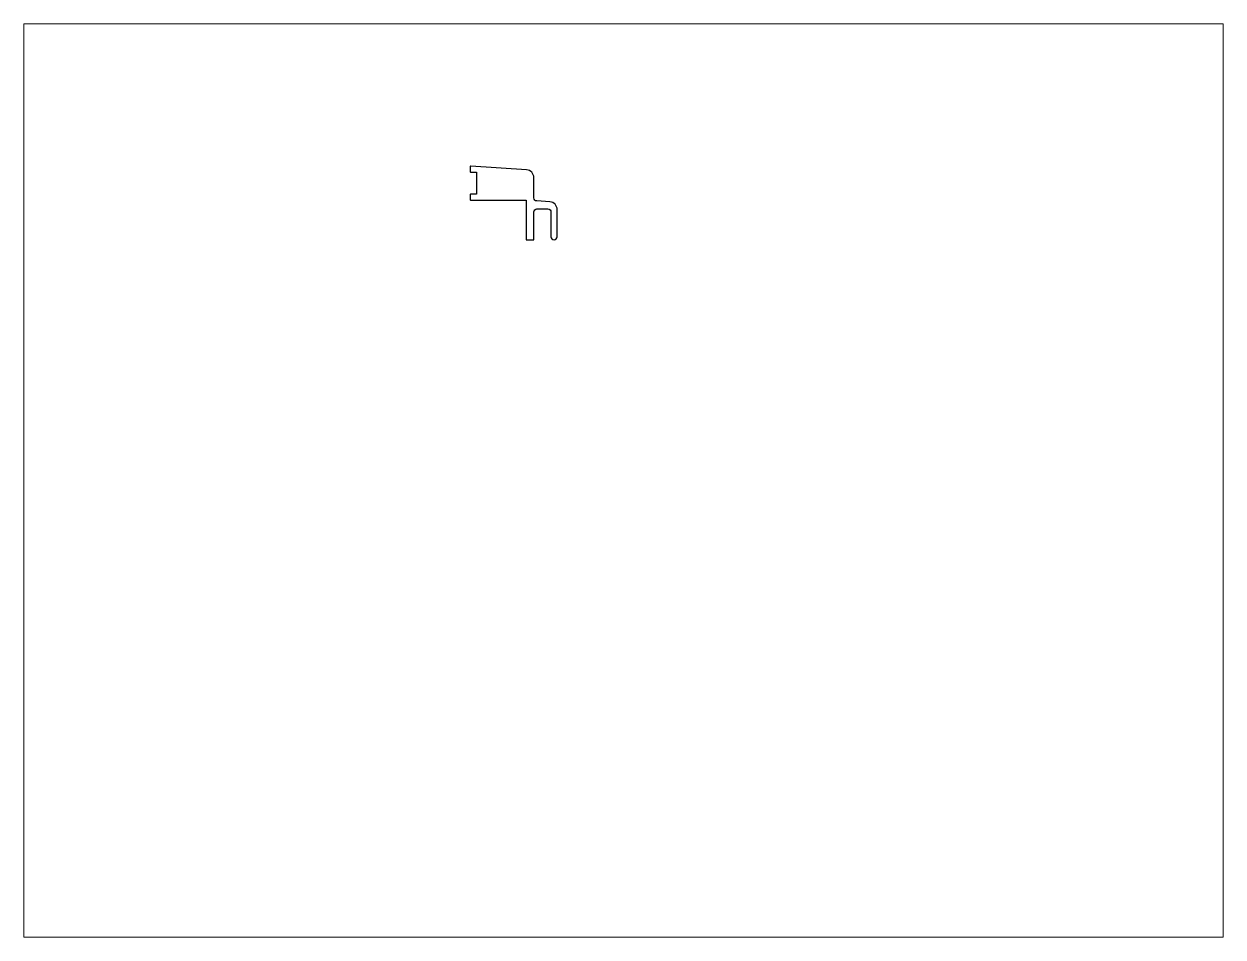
# Paper-space layout 'Layout1' of a CAD drawing. Extents: x 27 to 240, y 20 to 183.
# The model-space entities are those that its viewports show. They can reach past a viewport. Long polylines and large blocks are cut down to what shows.
import ezdxf

# ---------------------------------------------------------------- set-up
doc = ezdxf.new("R2010")
doc.units = 0
doc.header["$LTSCALE"] = 15
doc.layers.get('0').update_dxf_attribs({"linetype": 'CONTINUOUS'})

msp = doc.modelspace()

# ---------------------------------------------------------------- linework, layer by layer
at = {"color": 7}
msp.add_lwpolyline([(166.18, 217.75, -0.414214), (167.18, 216.75), (167.18, 208.75, 1), (169.18, 208.75), (169.18, 217.49, 0.394848), (166.84, 219.98), (162.61, 220.27, -0.394848), (161.68, 221.26), (161.68, 227.79, 0.394848), (159.34, 230.29), (141.39, 231.48, 0.433848), (141.18, 231.28), (141.18, 229.7, 0.414214), (141.38, 229.5), (143.18, 229.5), (143.18, 222.5), (141.38, 222.5, 0.414214), (141.18, 222.3), (141.18, 220.7, 0.414214), (141.38, 220.5), (159.18, 220.5), (159.18, 207.95, 0.414214), (159.38, 207.75), (161.48, 207.75, 0.414214), (161.68, 207.95), (161.68, 216.75, -0.414214), (162.68, 217.75)], format="xyb", close=True, dxfattribs=at)

psp = doc.layouts.get("Layout1")

# ---------------------------------------------------------------- viewports
at = {"layer": '0', "color": 0, "linetype": 'BYBLOCK', "ltscale": 0.05}
psp.add_viewport(center=(133.35, 101.6), size=(213.36, 162.56), view_center_point=(190.51, 130.3), view_height=293.8955, dxfattribs=at)

doc.saveas('drawing.dxf')
